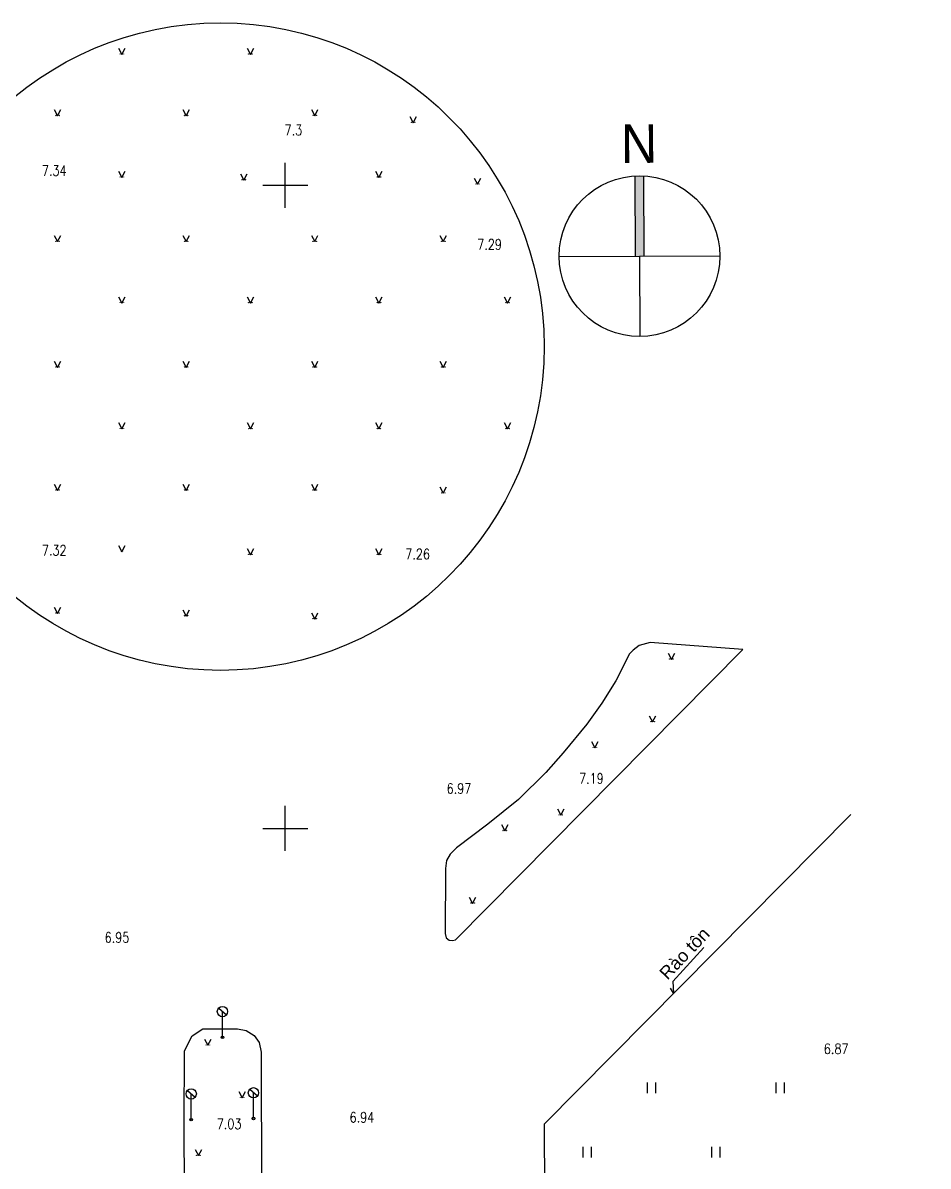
# Model space of a CAD drawing. Header units: millimetres. Extents: x 581430 to 583682, y 2329840 to 2330113.
# Drawn here: x 581715.4 to 581785.8, y 2330023.7 to 2330112.6 of the extents above; entities that cross this region are included whole.
import ezdxf
from ezdxf.enums import TextEntityAlignment as Align
from ezdxf.xclip import XClip

# ---------------------------------------------------------------- set-up
doc = ezdxf.new("R2010")
doc.units = ezdxf.units.MM
doc.header["$LTSCALE"] = 0.001
doc.header["$MEASUREMENT"] = 0
doc.header["$XCLIPFRAME"] = 0
for name, color, linetype in [('A-SYM', 7, 'Continuous'), ('CHUGIAI', 250, 'Continuous'), ('Existing map', 250, 'Continuous')]:
    doc.layers.add(name, color=color, linetype=linetype)
doc.styles.add('CHU', font='', dxfattribs={"height": 1.5})
doc.styles.add('DC', font='romans.shx', dxfattribs={"width": 0.8, "height": 0.8})
doc.styles.add('Hrtext', font='', dxfattribs={"width": 0.8})
doc.styles.get('CHU').set_extended_font_data('.VnArial')
doc.styles.get('Hrtext').set_extended_font_data('Dotum')

# ---------------------------------------------------------------- blocks, each defined once
blk = doc.blocks.new('BB-flat-4')
at = {"layer": 'CHUGIAI'}
for p, q in [((-0.288, 2.278), (0.314, 1.752)), ((0, 0), (0, 2))]:
    blk.add_line(p, q, dxfattribs=at)
for centre, radius in [((0, 2), 0.4), ((0, 0), 0.1)]:
    blk.add_circle(centre, radius, dxfattribs=at)
blk = doc.blocks.new('Existing map')
at = {"layer": 'Existing map'}
h = blk.add_hatch(color=256, dxfattribs=at)
h.paths.add_polyline_path([(-7.533, 22.752, 1), (-7.555, 22.752, 1)])
h.paths.add_polyline_path([(-7.792, 22.752, 1), (-7.814, 22.752, 1)])
h = blk.add_hatch(color=256, dxfattribs=at)
h.paths.add_polyline_path([(2.467, 22.752, 1), (2.445, 22.752, 1)])
h.paths.add_polyline_path([(2.208, 22.752, 1), (2.186, 22.752, 1)])
h = blk.add_hatch(color=256, dxfattribs=at)
h.paths.add_polyline_path([(-12.533, 17.972, 1), (-12.555, 17.972, 1)])
h.paths.add_polyline_path([(-12.792, 17.972, 1), (-12.814, 17.972, 1)])
h = blk.add_hatch(color=256, dxfattribs=at)
h.paths.add_polyline_path([(-2.533, 17.972, 1), (-2.555, 17.972, 1)])
h.paths.add_polyline_path([(-2.792, 17.972, 1), (-2.814, 17.972, 1)])
h = blk.add_hatch(color=256, dxfattribs=at)
h.paths.add_polyline_path([(7.467, 17.972, 1), (7.445, 17.972, 1)])
h.paths.add_polyline_path([(7.208, 17.972, 1), (7.186, 17.972, 1)])
h = blk.add_hatch(color=256, dxfattribs=at)
h.paths.add_polyline_path([(15.13, 17.431, 1), (15.108, 17.431, 1)])
h.paths.add_polyline_path([(14.871, 17.431, 1), (14.849, 17.431, 1)])
h = blk.add_hatch(color=256, dxfattribs=at)
h.paths.add_polyline_path([(-7.533, 13.191, 1), (-7.555, 13.191, 1)])
h.paths.add_polyline_path([(-7.792, 13.191, 1), (-7.814, 13.191, 1)])
h = blk.add_hatch(color=256, dxfattribs=at)
h.paths.add_polyline_path([(1.952, 12.972, 1), (1.93, 12.972, 1)])
h.paths.add_polyline_path([(1.693, 12.972, 1), (1.671, 12.972, 1)])
h = blk.add_hatch(color=256, dxfattribs=at)
h.paths.add_polyline_path([(12.467, 13.191, 1), (12.445, 13.191, 1)])
h.paths.add_polyline_path([(12.208, 13.191, 1), (12.186, 13.191, 1)])
h = blk.add_hatch(color=256, dxfattribs=at)
h.paths.add_polyline_path([(20.13, 12.651, 1), (20.108, 12.651, 1)])
h.paths.add_polyline_path([(19.871, 12.651, 1), (19.849, 12.651, 1)])
h = blk.add_hatch(color=256, dxfattribs=at)
h.paths.add_polyline_path([(-12.533, 8.191, 1), (-12.555, 8.191, 1)])
h.paths.add_polyline_path([(-12.792, 8.191, 1), (-12.814, 8.191, 1)])
h = blk.add_hatch(color=256, dxfattribs=at)
h.paths.add_polyline_path([(-2.533, 8.191, 1), (-2.555, 8.191, 1)])
h.paths.add_polyline_path([(-2.792, 8.191, 1), (-2.814, 8.191, 1)])
h = blk.add_hatch(color=256, dxfattribs=at)
h.paths.add_polyline_path([(7.467, 8.191, 1), (7.445, 8.191, 1)])
h.paths.add_polyline_path([(7.208, 8.191, 1), (7.186, 8.191, 1)])
h = blk.add_hatch(color=256, dxfattribs=at)
h.paths.add_polyline_path([(17.467, 8.191, 1), (17.445, 8.191, 1)])
h.paths.add_polyline_path([(17.208, 8.191, 1), (17.186, 8.191, 1)])
h = blk.add_hatch(color=256, dxfattribs=at)
h.paths.add_polyline_path([(-7.533, 3.411, 1), (-7.555, 3.411, 1)])
h.paths.add_polyline_path([(-7.792, 3.411, 1), (-7.814, 3.411, 1)])
h = blk.add_hatch(color=256, dxfattribs=at)
h.paths.add_polyline_path([(2.467, 3.411, 1), (2.445, 3.411, 1)])
h.paths.add_polyline_path([(2.208, 3.411, 1), (2.186, 3.411, 1)])
h = blk.add_hatch(color=256, dxfattribs=at)
h.paths.add_polyline_path([(12.467, 3.411, 1), (12.445, 3.411, 1)])
h.paths.add_polyline_path([(12.208, 3.411, 1), (12.186, 3.411, 1)])
h = blk.add_hatch(color=256, dxfattribs=at)
h.paths.add_polyline_path([(22.467, 3.411, 1), (22.445, 3.411, 1)])
h.paths.add_polyline_path([(22.208, 3.411, 1), (22.186, 3.411, 1)])
h = blk.add_hatch(color=256, dxfattribs=at)
h.paths.add_polyline_path([(-12.533, -1.589, 1), (-12.555, -1.589, 1)])
h.paths.add_polyline_path([(-12.792, -1.589, 1), (-12.814, -1.589, 1)])
h = blk.add_hatch(color=256, dxfattribs=at)
h.paths.add_polyline_path([(-2.533, -1.589, 1), (-2.555, -1.589, 1)])
h.paths.add_polyline_path([(-2.792, -1.589, 1), (-2.814, -1.589, 1)])
h = blk.add_hatch(color=256, dxfattribs=at)
h.paths.add_polyline_path([(7.467, -1.589, 1), (7.445, -1.589, 1)])
h.paths.add_polyline_path([(7.208, -1.589, 1), (7.186, -1.589, 1)])
h = blk.add_hatch(color=256, dxfattribs=at)
h.paths.add_polyline_path([(17.467, -1.589, 1), (17.445, -1.589, 1)])
h.paths.add_polyline_path([(17.208, -1.589, 1), (17.186, -1.589, 1)])
h = blk.add_hatch(color=256, dxfattribs=at)
h.paths.add_polyline_path([(-7.533, -6.369, 1), (-7.555, -6.369, 1)])
h.paths.add_polyline_path([(-7.792, -6.369, 1), (-7.814, -6.369, 1)])
h = blk.add_hatch(color=256, dxfattribs=at)
h.paths.add_polyline_path([(2.467, -6.369, 1), (2.445, -6.369, 1)])
h.paths.add_polyline_path([(2.208, -6.369, 1), (2.186, -6.369, 1)])
h = blk.add_hatch(color=256, dxfattribs=at)
h.paths.add_polyline_path([(12.467, -6.369, 1), (12.445, -6.369, 1)])
h.paths.add_polyline_path([(12.208, -6.369, 1), (12.186, -6.369, 1)])
h = blk.add_hatch(color=256, dxfattribs=at)
h.paths.add_polyline_path([(22.467, -6.369, 1), (22.445, -6.369, 1)])
h.paths.add_polyline_path([(22.208, -6.369, 1), (22.186, -6.369, 1)])
h = blk.add_hatch(color=256, dxfattribs=at)
h.paths.add_polyline_path([(-12.533, -11.149, 1), (-12.555, -11.149, 1)])
h.paths.add_polyline_path([(-12.792, -11.149, 1), (-12.814, -11.149, 1)])
h = blk.add_hatch(color=256, dxfattribs=at)
h.paths.add_polyline_path([(-2.533, -11.149, 1), (-2.555, -11.149, 1)])
h.paths.add_polyline_path([(-2.792, -11.149, 1), (-2.814, -11.149, 1)])
h = blk.add_hatch(color=256, dxfattribs=at)
h.paths.add_polyline_path([(7.467, -11.149, 1), (7.445, -11.149, 1)])
h.paths.add_polyline_path([(7.208, -11.149, 1), (7.186, -11.149, 1)])
h = blk.add_hatch(color=256, dxfattribs=at)
h.paths.add_polyline_path([(17.467, -11.369, 1), (17.445, -11.369, 1)])
h.paths.add_polyline_path([(17.208, -11.369, 1), (17.186, -11.369, 1)])
h = blk.add_hatch(color=256, dxfattribs=at)
h.paths.add_polyline_path([(-7.533, -15.929, 1), (-7.555, -15.929, 1)])
h.paths.add_polyline_path([(-7.792, -15.929, 1), (-7.814, -15.929, 1)])
h = blk.add_hatch(color=256, dxfattribs=at)
h.paths.add_polyline_path([(2.467, -16.149, 1), (2.445, -16.149, 1)])
h.paths.add_polyline_path([(2.208, -16.149, 1), (2.186, -16.149, 1)])
h = blk.add_hatch(color=256, dxfattribs=at)
h.paths.add_polyline_path([(12.467, -16.149, 1), (12.445, -16.149, 1)])
h.paths.add_polyline_path([(12.208, -16.149, 1), (12.186, -16.149, 1)])
h = blk.add_hatch(color=256, dxfattribs=at)
h.paths.add_polyline_path([(-12.533, -20.709, 1), (-12.555, -20.709, 1)])
h.paths.add_polyline_path([(-12.792, -20.709, 1), (-12.814, -20.709, 1)])
h = blk.add_hatch(color=256, dxfattribs=at)
h.paths.add_polyline_path([(-2.533, -20.929, 1), (-2.555, -20.929, 1)])
h.paths.add_polyline_path([(-2.792, -20.929, 1), (-2.814, -20.929, 1)])
h = blk.add_hatch(color=256, dxfattribs=at)
h.paths.add_polyline_path([(7.467, -21.149, 1), (7.445, -21.149, 1)])
h.paths.add_polyline_path([(7.208, -21.149, 1), (7.186, -21.149, 1)])
h = blk.add_hatch(color=256, dxfattribs=at)
h.paths.add_polyline_path([(35.214, -24.287, 1), (35.192, -24.287, 1)])
h.paths.add_polyline_path([(34.955, -24.287, 1), (34.933, -24.287, 1)])
h = blk.add_hatch(color=256, dxfattribs=at)
h.paths.add_polyline_path([(33.752, -29.155, 1), (33.73, -29.155, 1)])
h.paths.add_polyline_path([(33.493, -29.155, 1), (33.471, -29.155, 1)])
h = blk.add_hatch(color=256, dxfattribs=at)
h.paths.add_polyline_path([(29.259, -31.156, 1), (29.237, -31.156, 1)])
h.paths.add_polyline_path([(29, -31.156, 1), (28.978, -31.156, 1)])
h = blk.add_hatch(color=256, dxfattribs=at)
h.paths.add_polyline_path([(26.61, -36.403, 1), (26.588, -36.403, 1)])
h.paths.add_polyline_path([(26.351, -36.403, 1), (26.329, -36.403, 1)])
h = blk.add_hatch(color=256, dxfattribs=at)
h.paths.add_polyline_path([(22.252, -37.618, 1), (22.23, -37.618, 1)])
h.paths.add_polyline_path([(21.993, -37.618, 1), (21.971, -37.618, 1)])
h = blk.add_hatch(color=256, dxfattribs=at)
h.paths.add_polyline_path([(19.752, -43.255, 1), (19.73, -43.255, 1)])
h.paths.add_polyline_path([(19.493, -43.255, 1), (19.471, -43.255, 1)])
h = blk.add_hatch(color=256, dxfattribs=at)
h.paths.add_polyline_path([(-0.844, -54.294, 1), (-0.866, -54.294, 1)])
h.paths.add_polyline_path([(-1.103, -54.294, 1), (-1.125, -54.294, 1)])
h = blk.add_hatch(color=256, dxfattribs=at)
h.paths.add_polyline_path([(1.828, -58.374, 1), (1.806, -58.374, 1)])
h.paths.add_polyline_path([(1.569, -58.374, 1), (1.547, -58.374, 1)])
h = blk.add_hatch(color=256, dxfattribs=at)
h.paths.add_polyline_path([(-1.577, -62.871, 1), (-1.599, -62.871, 1)])
h.paths.add_polyline_path([(-1.836, -62.871, 1), (-1.858, -62.871, 1)])
for p, q in [((-7.931, 23.207), (-7.674, 22.721)), ((-7.674, 22.721), (-7.416, 23.207)), ((2.069, 23.207), (2.326, 22.721)), ((2.326, 22.721), (2.584, 23.207)), ((-12.931, 18.427), (-12.674, 17.941)), ((-12.674, 17.941), (-12.416, 18.427)), ((-2.931, 18.427), (-2.674, 17.941)), ((-2.674, 17.941), (-2.416, 18.427)), ((7.069, 18.427), (7.326, 17.941)), ((7.326, 17.941), (7.584, 18.427)), ((14.732, 17.887), (14.989, 17.401)), ((14.989, 17.401), (15.247, 17.887)), ((5.033, 10.795), (5.033, 14.295)), ((-7.931, 13.647), (-7.674, 13.161)), ((-7.674, 13.161), (-7.416, 13.647)), ((1.554, 13.427), (1.811, 12.941)), ((1.811, 12.941), (2.069, 13.427)), ((12.069, 13.647), (12.326, 13.161)), ((12.326, 13.161), (12.584, 13.647)), ((3.283, 12.545), (6.783, 12.545)), ((19.732, 13.107), (19.989, 12.621)), ((19.989, 12.621), (20.247, 13.107)), ((-12.931, 8.647), (-12.674, 8.161)), ((-12.674, 8.161), (-12.416, 8.647)), ((-2.931, 8.647), (-2.674, 8.161)), ((-2.674, 8.161), (-2.416, 8.647)), ((7.069, 8.647), (7.326, 8.161)), ((7.326, 8.161), (7.584, 8.647)), ((17.069, 8.647), (17.326, 8.161)), ((17.326, 8.161), (17.584, 8.647)), ((-7.931, 3.867), (-7.674, 3.381)), ((-7.674, 3.381), (-7.416, 3.867)), ((2.069, 3.867), (2.326, 3.381)), ((2.326, 3.381), (2.584, 3.867)), ((12.069, 3.867), (12.326, 3.381)), ((12.326, 3.381), (12.584, 3.867)), ((22.069, 3.867), (22.326, 3.381)), ((22.326, 3.381), (22.584, 3.867)), ((-12.931, -1.133), (-12.674, -1.619)), ((-12.674, -1.619), (-12.416, -1.133)), ((-2.931, -1.133), (-2.674, -1.619)), ((-2.674, -1.619), (-2.416, -1.133)), ((7.069, -1.133), (7.326, -1.619)), ((7.326, -1.619), (7.584, -1.133)), ((17.069, -1.133), (17.326, -1.619)), ((17.326, -1.619), (17.584, -1.133)), ((-7.931, -5.913), (-7.674, -6.399)), ((-7.674, -6.399), (-7.416, -5.913)), ((2.069, -5.913), (2.326, -6.399)), ((2.326, -6.399), (2.584, -5.913)), ((12.069, -5.913), (12.326, -6.399)), ((12.326, -6.399), (12.584, -5.913)), ((22.069, -5.913), (22.326, -6.399)), ((22.326, -6.399), (22.584, -5.913)), ((-12.931, -10.694), (-12.674, -11.18)), ((-12.674, -11.18), (-12.416, -10.694)), ((-2.931, -10.694), (-2.674, -11.18)), ((-2.674, -11.18), (-2.416, -10.694)), ((7.069, -10.694), (7.326, -11.18)), ((7.326, -11.18), (7.584, -10.694)), ((17.069, -10.913), (17.326, -11.399)), ((17.326, -11.399), (17.584, -10.913)), ((-7.931, -15.474), (-7.674, -15.96)), ((-7.674, -15.96), (-7.416, -15.474)), ((2.069, -15.694), (2.326, -16.18)), ((2.326, -16.18), (2.584, -15.694)), ((12.069, -15.694), (12.326, -16.18)), ((12.326, -16.18), (12.584, -15.694)), ((-12.931, -20.254), (-12.674, -20.74)), ((-12.674, -20.74), (-12.416, -20.254)), ((-2.931, -20.474), (-2.674, -20.96)), ((-2.674, -20.96), (-2.416, -20.474)), ((7.069, -20.694), (7.326, -21.18)), ((7.326, -21.18), (7.584, -20.694)), ((33.409, -23.017), (32.568, -23.244)), ((33.409, -23.017), (32.568, -23.244)), ((40.637, -23.553), (33.409, -23.017)), ((40.637, -23.553), (33.409, -23.017)), ((18.276, -46.123), (40.637, -23.553)), ((18.276, -46.123), (40.637, -23.553)), ((31.806, -23.891), (30.748, -25.977)), ((31.806, -23.891), (30.748, -25.977)), ((32.097, -23.592), (31.806, -23.891)), ((32.097, -23.592), (31.806, -23.891)), ((32.568, -23.244), (32.097, -23.592)), ((32.568, -23.244), (32.097, -23.592)), ((34.816, -23.832), (35.073, -24.318)), ((35.073, -24.318), (35.331, -23.832)), ((30.748, -25.977), (29.672, -27.713)), ((30.748, -25.977), (29.672, -27.713)), ((29.672, -27.713), (28.506, -29.349)), ((29.672, -27.713), (28.506, -29.349)), ((33.354, -28.699), (33.611, -29.185)), ((33.611, -29.185), (33.869, -28.699)), ((28.506, -29.349), (26.648, -31.583)), ((28.506, -29.349), (26.648, -31.583)), ((55.043, -30.325), (25.183, -60.465)), ((28.861, -30.7), (29.118, -31.186)), ((29.118, -31.186), (29.376, -30.7)), ((26.648, -31.583), (25.303, -33.118)), ((26.648, -31.583), (25.303, -33.118)), ((25.303, -33.118), (23.175, -35.21)), ((25.303, -33.118), (23.175, -35.21)), ((23.175, -35.21), (20.798, -37.122)), ((23.175, -35.21), (20.798, -37.122)), ((5.033, -39.205), (5.033, -35.705)), ((26.212, -35.947), (26.47, -36.433)), ((26.47, -36.433), (26.727, -35.947)), ((20.798, -37.122), (18.362, -38.963)), ((20.798, -37.122), (18.362, -38.963)), ((21.854, -37.162), (22.111, -37.648)), ((22.111, -37.648), (22.369, -37.162)), ((3.283, -37.455), (6.783, -37.455)), ((18.362, -38.963), (17.87, -39.471)), ((18.362, -38.963), (17.87, -39.471)), ((17.588, -39.95), (17.506, -40.58)), ((17.588, -39.95), (17.506, -40.58)), ((17.87, -39.471), (17.588, -39.95)), ((17.87, -39.471), (17.588, -39.95)), ((17.506, -40.58), (17.488, -45.63)), ((17.506, -40.58), (17.488, -45.63)), ((19.354, -42.799), (19.611, -43.285)), ((19.611, -43.285), (19.869, -42.799)), ((17.488, -45.63), (17.557, -45.98)), ((17.488, -45.63), (17.557, -45.98)), ((17.557, -45.98), (17.796, -46.161)), ((17.557, -45.98), (17.796, -46.161)), ((17.796, -46.161), (18.056, -46.182)), ((17.796, -46.161), (18.056, -46.182)), ((18.056, -46.182), (18.276, -46.123)), ((18.056, -46.182), (18.276, -46.123)), ((37.583, -46.721), (35.177, -49.363)), ((35.177, -49.363), (35.244, -50.264)), ((35.244, -50.264), (34.997, -49.87)), ((-2.207, -53.585), (-1.367, -53.045)), ((-1.367, -53.045), (-0.417, -53.045)), ((-0.417, -53.045), (1.313, -53.045)), ((1.313, -53.045), (2.003, -53.175)), ((2.003, -53.175), (2.613, -53.555)), ((-2.807, -54.755), (-2.207, -53.585)), ((-1.242, -53.838), (-0.984, -54.324)), ((-0.984, -54.324), (-0.727, -53.838)), ((2.613, -53.555), (3.003, -54.105)), ((3.003, -54.105), (3.153, -54.865)), ((-2.827, -60.395), (-2.807, -54.755)), ((3.153, -54.865), (3.693, -185.785)), ((33.193, -57.207), (33.193, -58.051)), ((33.843, -57.207), (33.843, -58.051)), ((43.193, -57.207), (43.193, -58.051)), ((43.843, -57.207), (43.843, -58.051)), ((1.43, -57.918), (1.687, -58.404)), ((1.687, -58.404), (1.945, -57.918)), ((-2.347, -184.445), (-2.827, -60.395)), ((25.183, -60.465), (25.693, -168.575)), ((28.193, -62.207), (28.193, -63.051)), ((28.843, -62.207), (28.843, -63.051)), ((38.193, -62.207), (38.193, -63.051)), ((38.843, -62.207), (38.843, -63.051)), ((-1.975, -62.416), (-1.718, -62.902)), ((-1.718, -62.902), (-1.46, -62.416))]:
    blk.add_line(p, q, dxfattribs=at)
for centre, radius in [((0, 0), 25.172), ((-7.803, 22.752), 0.011), ((-7.544, 22.752), 0.011), ((2.197, 22.752), 0.011), ((2.456, 22.752), 0.011), ((-12.803, 17.972), 0.011), ((-12.544, 17.972), 0.011), ((-2.803, 17.972), 0.011), ((-2.544, 17.972), 0.011), ((7.197, 17.972), 0.011), ((7.456, 17.972), 0.011), ((14.86, 17.431), 0.011), ((15.119, 17.431), 0.011), ((-7.803, 13.191), 0.011), ((-7.544, 13.191), 0.011), ((1.682, 12.972), 0.011), ((1.941, 12.972), 0.011), ((12.197, 13.191), 0.011), ((12.456, 13.191), 0.011), ((19.86, 12.651), 0.011), ((20.119, 12.651), 0.011), ((-12.803, 8.191), 0.011), ((-12.544, 8.191), 0.011), ((-2.803, 8.191), 0.011), ((-2.544, 8.191), 0.011), ((7.197, 8.191), 0.011), ((7.456, 8.191), 0.011), ((17.197, 8.191), 0.011), ((17.456, 8.191), 0.011), ((-7.803, 3.411), 0.011), ((-7.544, 3.411), 0.011), ((2.197, 3.411), 0.011), ((2.456, 3.411), 0.011), ((12.197, 3.411), 0.011), ((12.456, 3.411), 0.011), ((22.197, 3.411), 0.011), ((22.456, 3.411), 0.011), ((-12.803, -1.589), 0.011), ((-12.544, -1.589), 0.011), ((-2.803, -1.589), 0.011), ((-2.544, -1.589), 0.011), ((7.197, -1.589), 0.011), ((7.456, -1.589), 0.011), ((17.197, -1.589), 0.011), ((17.456, -1.589), 0.011), ((-7.803, -6.369), 0.011), ((-7.544, -6.369), 0.011), ((2.197, -6.369), 0.011), ((2.456, -6.369), 0.011), ((12.197, -6.369), 0.011), ((12.456, -6.369), 0.011), ((22.197, -6.369), 0.011), ((22.456, -6.369), 0.011), ((-12.803, -11.149), 0.011), ((-12.544, -11.149), 0.011), ((-2.803, -11.149), 0.011), ((-2.544, -11.149), 0.011), ((7.197, -11.149), 0.011), ((7.456, -11.149), 0.011), ((17.197, -11.369), 0.011), ((17.456, -11.369), 0.011), ((-7.803, -15.929), 0.011), ((-7.544, -15.929), 0.011), ((2.197, -16.149), 0.011), ((2.456, -16.149), 0.011), ((12.197, -16.149), 0.011), ((12.456, -16.149), 0.011), ((-12.803, -20.709), 0.011), ((-12.544, -20.709), 0.011), ((-2.803, -20.929), 0.011), ((-2.544, -20.929), 0.011), ((7.197, -21.149), 0.011), ((7.456, -21.149), 0.011), ((34.944, -24.287), 0.011), ((35.203, -24.287), 0.011), ((33.482, -29.155), 0.011), ((33.741, -29.155), 0.011), ((28.989, -31.156), 0.011), ((29.248, -31.156), 0.011), ((26.34, -36.403), 0.011), ((26.599, -36.403), 0.011), ((21.982, -37.618), 0.011), ((22.241, -37.618), 0.011), ((19.482, -43.255), 0.011), ((19.741, -43.255), 0.011), ((-1.114, -54.294), 0.011), ((-0.855, -54.294), 0.011), ((1.558, -58.374), 0.011), ((1.817, -58.374), 0.011), ((-1.847, -62.871), 0.011), ((-1.588, -62.871), 0.011)]:
    blk.add_circle(centre, radius, dxfattribs=at)
for p in [(0.153, -53.705), (-2.277, -60.105), (2.563, -60.015)]:
    blk.add_blockref('BB-flat-4', p, dxfattribs=at)
at = {"layer": 'Existing map', "style": 'DC', "width": 0.8}
for s, p in [('7.3', (4.984, 16.439)), ('7.34', (-13.892, 13.282)), ('7.29', (19.968, 7.55)), ('7.32', (-13.892, -16.24)), ('7.26', (14.373, -16.527)), ('7.19', (27.887, -33.974)), ('6.97', (17.591, -34.755)), ('6.95', (-9.011, -46.337)), ('6.87', (46.929, -54.997)), ('7.03', (-0.29, -60.833))]:
    blk.add_text(s, height=0.8001, dxfattribs=at).set_placement(p)
at = {"layer": 'Existing map', "style": 'CHU'}
blk.add_text('Rµo t«n', height=1, rotation=46.43408, dxfattribs=at).set_placement((34.767, -49.292))
at = {"layer": 'Existing map', "style": 'DC', "width": 0.8}
blk.add_text('6.94', height=0.8001, dxfattribs=at).set_placement((10.041, -59.523), align=Align.TOP_LEFT)
blk = doc.blocks.new('MARK-CP2')
at = {"layer": 'A-SYM'}
blk.add_hatch(color=256, dxfattribs=at).paths.add_polyline_path([(0.69, 12.48, 0.027799), (-0.69, 12.48), (-0.69, 0), (0.69, 0)])
for p, q in [((-0.69, 12.5), (-0.69, 0)), ((0.69, 12.5), (0.69, 0)), ((-12.5, 0), (12.5, 0)), ((0, 0), (0, -12.5))]:
    blk.add_line(p, q, dxfattribs=at)
blk.add_circle((0, 0), 12.5, dxfattribs=at)
at = {"layer": 'A-SYM', "style": 'Hrtext'}
blk.add_text('N', height=6, dxfattribs=at).set_placement((0, 17.5), align=Align.MIDDLE_CENTER)

msp = doc.modelspace()

# ---------------------------------------------------------------- block references
ref = msp.add_blockref('Existing map', (581730.794, 2330087.455))
XClip(ref).set_block_clipping_path([(-309.5753765585, -170.2706607217), (49.0361552699, 25.2812677324)])
at = {"layer": 'A-SYM', "xscale": 0.5, "yscale": 0.5, "zscale": 0.5, "rotation": 0.2671797499161069}
msp.add_blockref('MARK-CP2', (581763.389, 2330094.49), dxfattribs=at)

doc.saveas('drawing.dxf')
